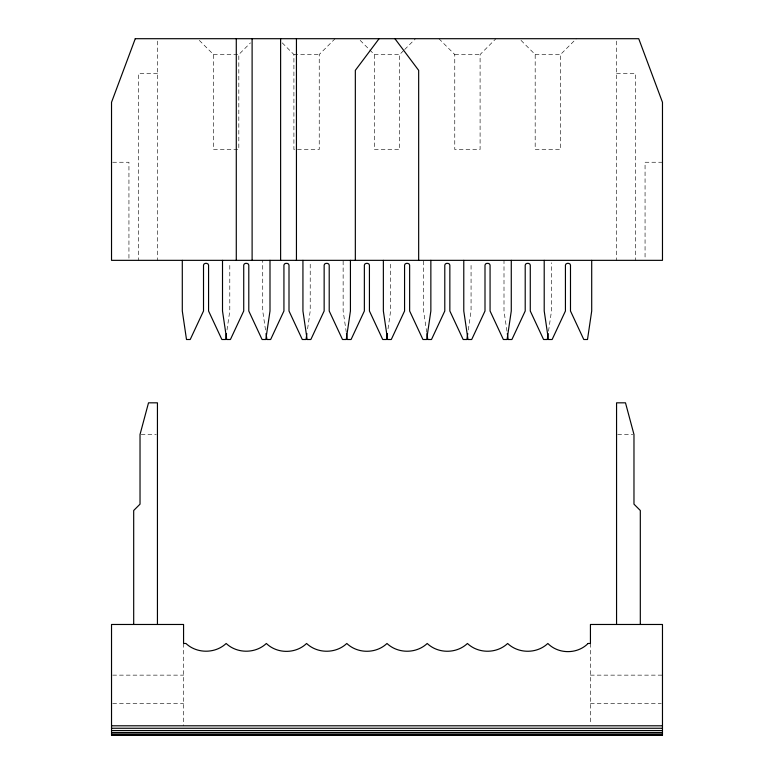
<?xml version="1.0" encoding="UTF-8"?>
<svg xmlns="http://www.w3.org/2000/svg" width="774" height="774" viewBox="0 0 774 774"><rect width="100%" height="100%" fill="white"/><g stroke="black" fill="none" stroke-linecap="round" stroke-linejoin="round"><path stroke-width="0.58" stroke-dasharray="3.87 2.9" d="M226.985 330.005L229.791 311.003L229.791 262.754M307.588 328.815L310.219 311.003L310.219 262.754M388.016 328.815L390.638 311.003L390.638 262.754M468.27 330.005L471.066 311.003L471.066 262.754M548.514 331.195L551.494 311.003L551.494 262.754M199.315 40.364L213.479 54.528L213.479 149.527L238.818 149.527L238.818 54.528L250.476 42.87M282.239 42.87L293.907 54.528L293.907 149.527L319.236 149.527L319.236 54.528L335.074 38.7M360.171 40.364L374.335 54.528L374.335 149.527L399.665 149.527L399.665 54.528L403.834 50.368M404.667 49.536L415.493 38.7M438.926 38.7L454.764 54.528L454.764 149.527L480.093 149.527L480.093 54.528L495.921 38.7M521.018 40.364L535.182 54.528L535.182 149.527L560.521 149.527L560.521 54.528L576.349 38.7M213.479 54.528L238.818 54.528M293.907 54.528L319.236 54.528M374.335 54.528L399.665 54.528M454.764 54.528L480.093 54.528M535.182 54.528L560.521 54.528M157.441 73.607L138.44 73.607L138.44 260.345M616.559 73.607L635.56 73.607L635.56 260.345M112.685 162.25L128.939 162.25L128.939 260.345M662.476 162.25L645.061 162.25L645.061 259.145M141.187 434.495L156.28 434.495M617.72 434.495L632.813 434.495M112.723 675.141L183.564 675.141M590.436 675.141L662.476 675.141M112.723 703.634L183.564 703.634M590.436 703.634L661.277 703.634M506.97 331.195L504 311.003L504 260.345M426.726 332.385L423.572 311.003L423.572 260.345M346.297 332.385L343.143 311.003L343.143 260.345M265.521 330.005L262.725 311.003L262.725 260.345M616.559 41.109L616.559 260.345M590.436 643.475L590.436 724.638M183.564 643.475L183.564 725.799M157.441 41.109L157.441 260.345"/><path stroke-width="1.16" d="M226.463 333.565L225.592 339.505L221.867 339.505L208.574 311.003L208.574 265.095C208.4 262.705 203.688 262.705 203.514 265.095L203.514 311.003L190.22 339.505L186.495 339.505L182.296 311.003L182.296 260.345M306.891 333.565L306.011 339.505L302.286 339.505L289.002 311.003L289.002 265.095C288.828 262.705 284.106 262.705 283.932 265.095L283.932 311.003L270.648 339.505L266.924 339.505L266.043 333.565M387.319 333.565L386.439 339.505L382.714 339.505L369.43 311.003L369.43 265.095C369.246 262.705 364.535 262.705 364.361 265.095L364.361 311.003L351.077 339.505L347.352 339.505L346.471 333.565M467.738 333.565L466.867 339.505L463.142 339.505L449.849 311.003L449.849 265.095C449.675 262.705 444.963 262.705 444.789 265.095L444.789 311.003L431.495 339.505L427.77 339.505L426.9 333.565M548.166 333.565L547.286 339.505L543.571 339.505L530.277 311.003L530.277 265.095C530.103 262.705 525.391 262.705 525.207 265.095L525.207 311.003L511.924 339.505L508.199 339.505L507.328 333.565M379.086 38.7L355.334 70.366L355.334 260.345M111.524 725.799L662.476 725.799M111.524 728.257L662.476 728.257M111.524 730.55L662.476 730.55M111.524 732.514L662.476 732.514M111.524 734.023L662.476 734.023M111.524 734.981L662.476 734.981M394.914 38.7L418.666 70.366L418.666 260.345M640.311 624.473L640.311 510.492L633.974 504.155L633.974 434.495L625.489 402.828L616.559 402.828L616.559 624.473M591.704 260.345L591.704 311.003L587.505 339.505L583.78 339.505L570.486 311.003L570.486 265.095C570.312 262.705 565.601 262.705 565.426 265.095L565.426 311.003L552.133 339.505L548.408 339.505L544.209 311.003L544.209 260.345M511.275 260.345L511.275 311.003L507.076 339.505L503.352 339.505L490.068 311.003L490.068 265.095C489.894 262.705 485.172 262.705 484.998 265.095L484.998 311.003L471.714 339.505L467.989 339.505L463.781 311.003L463.781 260.345M430.857 260.345L430.857 311.003L426.648 339.505L422.923 339.505L409.639 311.003L409.639 265.095C409.465 262.705 404.754 262.705 404.57 265.095L404.57 311.003L391.286 339.505L387.561 339.505L383.362 311.003L383.362 260.345M350.428 260.345L350.428 311.003L346.23 339.505L342.505 339.505L329.211 311.003L329.211 265.095C329.037 262.705 324.325 262.705 324.151 265.095L324.151 311.003L310.858 339.505L307.133 339.505L302.934 311.003L302.934 260.345M296.442 38.7L296.442 260.345M280.614 38.7L280.614 260.345M270 260.345L270 311.003L265.801 339.505L262.076 339.505L248.793 311.003L248.793 265.095C248.609 262.705 243.897 262.705 243.723 265.095L243.723 311.003L230.429 339.505L226.714 339.505L222.506 311.003L222.506 260.345M252.111 38.7L252.111 260.345M236.283 38.7L236.283 260.345M157.441 624.473L157.441 402.828L148.511 402.828L140.026 434.495L140.026 504.155L133.689 510.492L133.689 624.473M135.266 38.7L111.524 102.303L111.524 260.345L662.476 260.345L662.476 102.303L638.734 38.7L135.266 38.7M588.066 643.475C577.385 654.34 558.528 654.34 547.847 643.475C536.933 653.846 518.551 653.846 507.638 643.475C496.714 653.817 478.351 653.817 467.428 643.475C456.515 653.846 438.123 653.846 427.209 643.475C416.286 653.807 397.933 653.807 387 643.475C376.096 653.866 357.694 653.866 346.791 643.475C335.858 653.817 317.504 653.817 306.572 643.475C295.726 653.982 277.208 653.982 266.362 643.475C255.42 653.778 237.096 653.778 226.153 643.475C215.201 653.778 196.877 653.778 185.934 643.475L183.564 643.475L183.564 624.473L111.524 624.473L111.524 735.3L662.476 735.3L662.476 624.473L590.436 624.473L590.436 643.475L588.066 643.475"/></g></svg>
